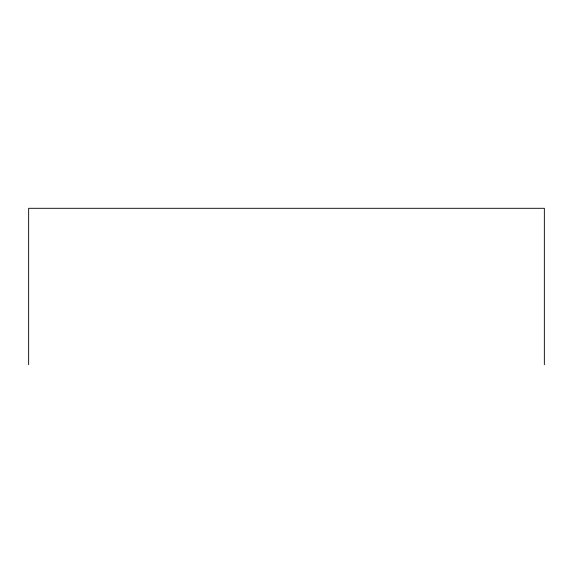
<?xml version="1.0" encoding="UTF-8"?>
<svg xmlns="http://www.w3.org/2000/svg" width="573" height="573" viewBox="0 0 573 573"><rect width="100%" height="100%" fill="white"/><g stroke="black" fill="none" stroke-linecap="round" stroke-linejoin="round"><path stroke-width="0.86" d="M544.35 364.7L544.35 208.3L28.65 208.3L28.65 364.7"/></g></svg>
